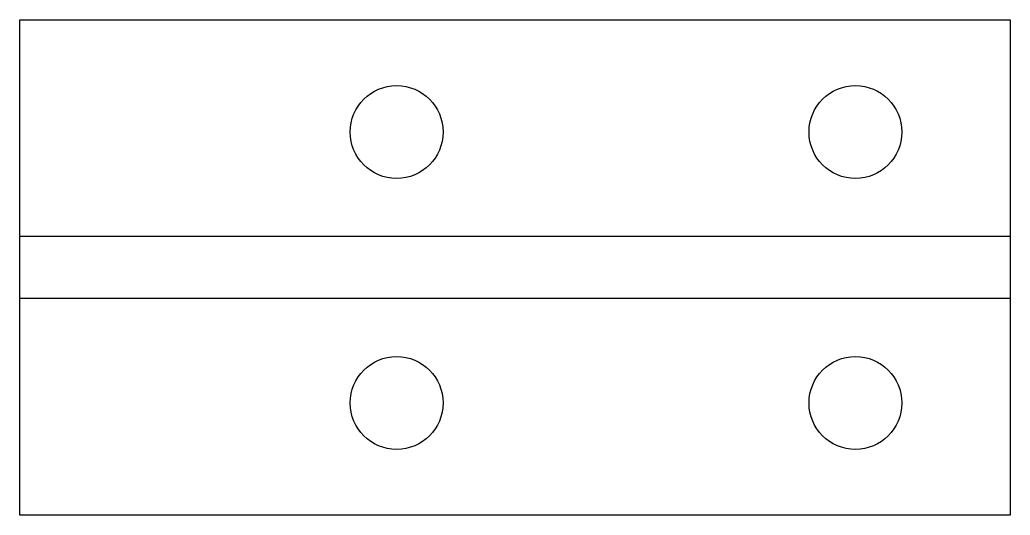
# Model space of a CAD drawing. Header units: inches. Extents: x 20 to 148, y -50 to 14.
import ezdxf

# ---------------------------------------------------------------- set-up
doc = ezdxf.new("R2010")
doc.units = ezdxf.units.IN
doc.header["$MEASUREMENT"] = 0

msp = doc.modelspace()

# ---------------------------------------------------------------- linework, layer by layer
at = {"color": 31}
for p, q in [((148.32, -13.93), (20.32, -13.93)), ((148.32, -21.93), (20.32, -21.93))]:
    msp.add_line(p, q, dxfattribs=at)
msp.add_lwpolyline([(20.32, 14.07), (148.32, 14.07), (148.32, -49.93), (20.32, -49.93)], close=True, dxfattribs=at)
for centre in [(69.02, -0.43), (128.32, -0.43), (69.02, -35.43), (128.32, -35.43)]:
    msp.add_circle(centre, 6, dxfattribs=at)

doc.saveas('drawing.dxf')
